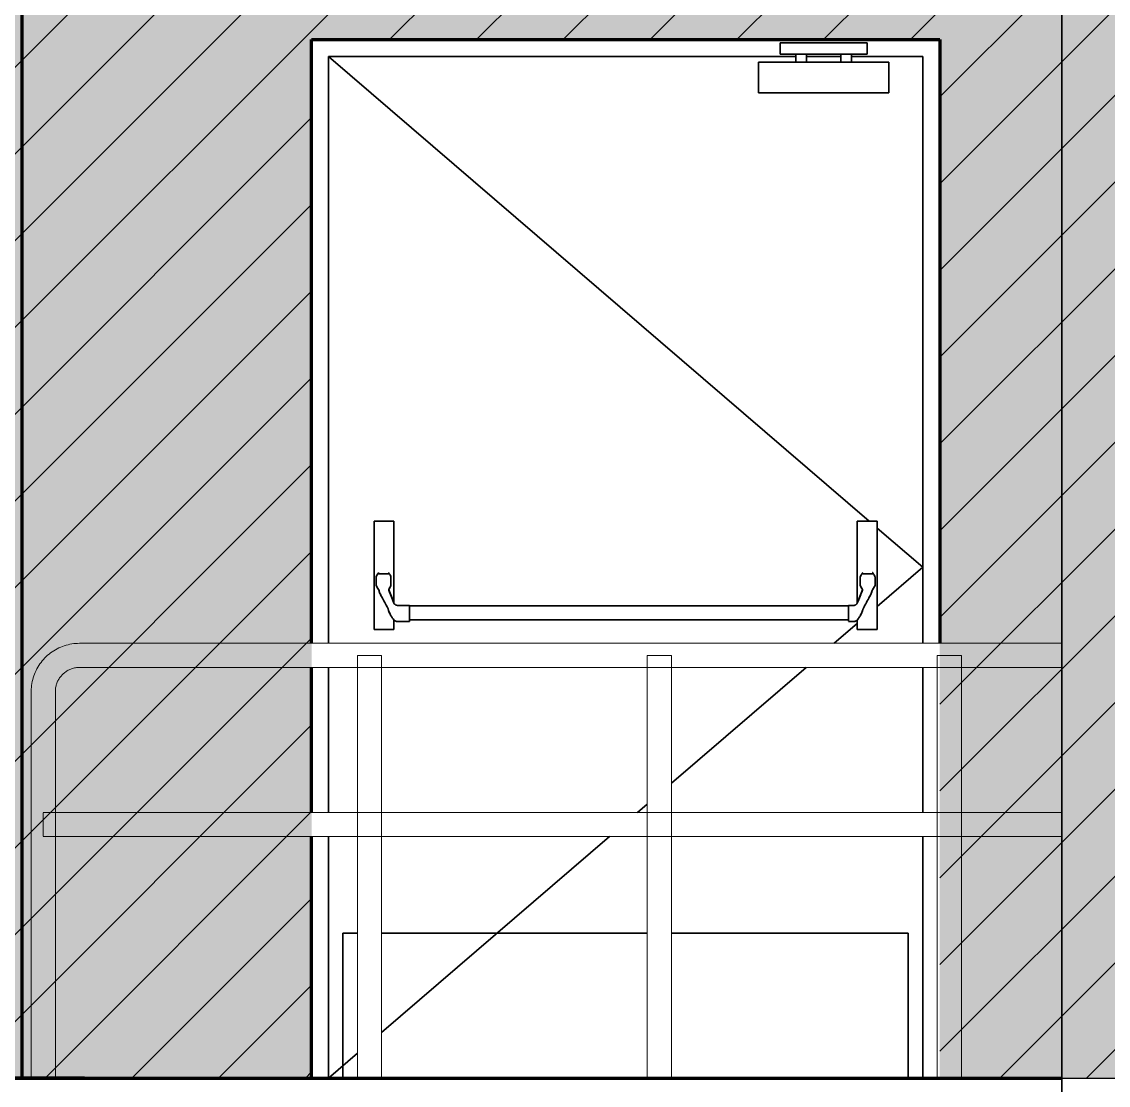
# Model space of a CAD drawing. Header units: millimetres. Extents: x -25371 to 2282244, y -90657 to 147824.
# Drawn here: x 1937996 to 1940245, y -988 to 1214 of the extents above; entities that cross this region are included whole.
import ezdxf
from ezdxf.xclip import XClip

# ---------------------------------------------------------------- set-up
doc = ezdxf.new("R2010")
doc.units = ezdxf.units.MM
doc.header["$XCLIPFRAME"] = 0
doc.linetypes.add('CENTER', pattern=[50.8, 31.75, -6.35, 6.35, -6.35])
doc.linetypes.add('TA_GL_000.90000', pattern=[2.475, 0.9, -0.225, 0.225, -0.225, 0.9])
for name, color, linetype in [('000 - 0_SYM_DWG_GRIDLINE_MAIN_COLOR_251', 251, 'Continuous'), ('000 - EXISTING_PRECAST_HATCH_', 251, 'Continuous'), ('000 - GRID', 251, 'CENTER')]:
    doc.layers.add(name, color=color, linetype=linetype)
for name, color, linetype, lineweight in [('A-DETL', 1, 'Continuous', 70), ('A-DOOR', 3, 'Continuous', 35), ('A-DOOR-E', 2, 'Continuous', 35), ('A-DOOR-FRAM', 3, 'Continuous', 35), ('A-DOOR-OPNG', 2, 'Continuous', 35), ('A-FLOR-E', 2, 'Continuous', 35), ('A-FLOR-HRAL', 1, 'Continuous', 35), ('A-GLAZ-CURT', 2, 'Continuous', 35), ('E-LITE-EQPM', 2, 'Continuous', 35), ('I-WALL-E', 2, 'Continuous', 50), ('P-SANR-FIXT', 2, 'Continuous', 35), ('WALL-E', 2, 'Continuous', 50)]:
    doc.layers.add(name, color=color, linetype=linetype, lineweight=lineweight)
doc.styles.add('TA', font='', dxfattribs={"height": 4.5})
doc.styles.get('TA').set_extended_font_data('Cordia New')

# ---------------------------------------------------------------- blocks, each defined once
blk = doc.blocks.new('Lighting-Street-LED - Lighting-Street-LED-4346571-VS01 - ELEVATION 5')
at = {"layer": 'E-LITE-EQPM'}
blk.add_line((3802.9, 107103.1), (3802.9, 101356.8), dxfattribs=at)
blk = doc.blocks.new('PB-DRAIN-SCUPPER-GENC-300 with RC  - 300WX100D 2-5732364-VS01 - ELEVATION 5')
at = {"layer": 'P-SANR-FIXT'}
for p, q in [((1355, 103600), (1380, 103600)), ((1380, 103600), (1355, 103600)), ((1630, 103600), (1655, 103600)), ((1655, 103600), (1630, 103600))]:
    blk.add_line(p, q, dxfattribs=at)
at = {"layer": 'P-SANR-FIXT', "lineweight": 9}
for p, q in [((1380, 103600), (1630, 103600)), ((1630, 103600), (1380, 103600))]:
    blk.add_line(p, q, dxfattribs=at)
blk = doc.blocks.new('System Panel - DPA-AR_Facade_Solid Panel 150mm-V9-VS01 - ELEVATION 5')
at = {"layer": 'A-GLAZ-CURT'}
for p, q in [((1650, 106600), (150, 106600)), ((150, 106600), (150, 103714.3)), ((150, 103714.3), (150, 106600)), ((150, 106600), (850, 106600)), ((1050, 106600), (1650, 106600)), ((1650, 103600), (1650, 106600)), ((1650, 106600), (1650, 103600)), ((150, 103656.1), (150, 103600)), ((150, 103600), (150, 103656.1)), ((150, 103600), (421.9, 103600)), ((421.9, 103600), (150, 103600)), ((471, 103600), (546, 103600)), ((546, 103600), (471, 103600)), ((643.8, 103600), (1040.9, 103600)), ((850, 103600), (643.8, 103600)), ((1090.5, 103600), (1650, 103600)), ((1650, 103600), (1090.5, 103600))]:
    blk.add_line(p, q, dxfattribs=at)
blk = doc.blocks.new('DPA_DR-SG-SW1 - D10_1300x2150 mm-5230762-VS01 - ELEVATION 5')
at = {"layer": 'A-DOOR'}
for p, q in [((3252.4, 105715), (2284.8, 105715)), ((2284.8, 105715), (3252.4, 105715)), ((2284.8, 104499.9), (2284.8, 105715)), ((2284.8, 104499.9), (2284.8, 105715)), ((3345.4, 105715), (3274.3, 105715)), ((3274.3, 105715), (3345.4, 105715)), ((3514.8, 105715), (3367.3, 105715)), ((3367.3, 105715), (3514.8, 105715)), ((3514.8, 105715), (3514.8, 104500)), ((3514.8, 104500), (3514.8, 105715)), ((2284.8, 104149.9), (2284.8, 104450)), ((2284.8, 104149.9), (2284.8, 104450)), ((3514.8, 104450), (3514.8, 104150)), ((3514.8, 104150), (3514.8, 104450)), ((2284.8, 103600), (2284.8, 104100)), ((2284.8, 103600), (2284.8, 104100)), ((3514.8, 104100), (3514.8, 103600)), ((3514.8, 103600), (3514.8, 104100)), ((3514.8, 103600), (2284.8, 103600)), ((2284.8, 103600), (3514.8, 103600))]:
    blk.add_line(p, q, dxfattribs=at)
at = {"layer": 'A-DOOR-E'}
for p, q in [((3219.8, 105719.9), (3219.8, 105742.9)), ((3219.8, 105742.9), (3219.8, 105719.9)), ((3219.8, 105742.9), (3399.8, 105742.9)), ((3219.8, 105742.9), (3399.8, 105742.9)), ((3399.8, 105719.9), (3399.8, 105742.9)), ((3399.8, 105742.9), (3399.8, 105719.9)), ((3399.8, 105719.9), (3219.8, 105719.9)), ((3219.8, 105719.9), (3399.8, 105719.9)), ((3252.3, 105719.9), (3252.3, 105703.4)), ((3253.8, 105719.9), (3272.8, 105719.9)), ((3272.8, 105719.9), (3253.8, 105719.9)), ((3274.3, 105703.4), (3274.3, 105719.9)), ((3345.3, 105719.9), (3345.3, 105703.4)), ((3365.8, 105719.9), (3346.8, 105719.9)), ((3346.8, 105719.9), (3365.8, 105719.9)), ((3367.3, 105703.4), (3367.3, 105719.9)), ((3174.8, 105703.4), (3174.8, 105639.4)), ((3174.8, 105639.4), (3174.8, 105703.4)), ((3444.8, 105703.4), (3174.8, 105703.4)), ((3174.8, 105703.4), (3444.8, 105703.4)), ((3253.8, 105703.4), (3272.8, 105703.4)), ((3272.8, 105703.4), (3253.8, 105703.4)), ((3365.8, 105703.4), (3346.8, 105703.4)), ((3346.8, 105703.4), (3365.8, 105703.4)), ((3444.8, 105703.4), (3444.8, 105639.4)), ((3444.8, 105639.4), (3444.8, 105703.4)), ((3174.8, 105639.4), (3444.8, 105639.4)), ((3174.8, 105639.4), (3444.8, 105639.4)), ((2379.3, 104752.8), (2379.3, 104528.8)), ((2379.3, 104748.2), (2379.3, 104752.8)), ((2420.3, 104752.8), (2379.3, 104752.8)), ((2379.3, 104752.8), (2379.3, 104528.8)), ((2379.3, 104748.2), (2379.3, 104752.8)), ((2420.3, 104752.8), (2379.3, 104752.8)), ((2379.3, 104746), (2379.3, 104748.2)), ((2379.3, 104746), (2379.3, 104748.2)), ((2379.3, 104715.6), (2379.3, 104746)), ((2379.3, 104715.6), (2379.3, 104746)), ((2420.3, 104752.8), (2420.3, 104748.2)), ((2420.3, 104583.6), (2420.3, 104752.8)), ((2420.3, 104752.8), (2420.3, 104748.2)), ((2420.3, 104583.6), (2420.3, 104752.8)), ((2420.3, 104748.2), (2420.3, 104746)), ((2420.3, 104748.2), (2420.3, 104746)), ((2420.3, 104746), (2420.3, 104715.6)), ((2420.3, 104746), (2420.3, 104715.6)), ((3379.3, 104752.8), (3379.3, 104583.6)), ((3379.3, 104748.2), (3379.3, 104752.8)), ((3420.3, 104752.8), (3379.3, 104752.8)), ((3379.3, 104752.8), (3379.3, 104583.6)), ((3379.3, 104748.2), (3379.3, 104752.8)), ((3420.3, 104752.8), (3379.3, 104752.8)), ((3379.3, 104746), (3379.3, 104748.2)), ((3379.3, 104746), (3379.3, 104748.2)), ((3379.3, 104715.6), (3379.3, 104746)), ((3379.3, 104715.6), (3379.3, 104746)), ((3420.3, 104752.8), (3420.3, 104748.2)), ((3420.3, 104528.8), (3420.3, 104752.8)), ((3420.3, 104752.8), (3420.3, 104748.2)), ((3420.3, 104528.8), (3420.3, 104752.8)), ((3420.3, 104748.2), (3420.3, 104746)), ((3420.3, 104748.2), (3420.3, 104746)), ((3420.3, 104746), (3420.3, 104715.6)), ((3420.3, 104746), (3420.3, 104715.6)), ((2379.3, 104708.1), (2379.3, 104715.6)), ((2379.3, 104708.1), (2379.3, 104715.6)), ((2379.3, 104597.5), (2379.3, 104708.1)), ((2379.3, 104597.5), (2379.3, 104708.1)), ((2420.3, 104715.6), (2420.3, 104708.1)), ((2420.3, 104715.6), (2420.3, 104708.1)), ((2420.3, 104708.1), (2420.3, 104597.5)), ((2420.3, 104708.1), (2420.3, 104597.5)), ((3379.3, 104708.1), (3379.3, 104715.6)), ((3379.3, 104708.1), (3379.3, 104715.6)), ((3379.3, 104597.5), (3379.3, 104708.1)), ((3379.3, 104597.5), (3379.3, 104708.1)), ((3420.3, 104715.6), (3420.3, 104708.1)), ((3420.3, 104715.6), (3420.3, 104708.1)), ((3420.3, 104708.1), (3420.3, 104597.5)), ((3420.3, 104708.1), (3420.3, 104597.5)), ((2383.5, 104637.7), (2383.5, 104622.1)), ((2383.5, 104637.7), (2383.5, 104622.1)), ((2386.9, 104644.1), (2410.9, 104644.1)), ((2386.9, 104644.1), (2410.9, 104644.1)), ((2414.3, 104622.1), (2414.3, 104637.6)), ((2414.3, 104622.1), (2414.3, 104637.6)), ((3385.3, 104637.6), (3385.3, 104622.1)), ((3385.3, 104637.6), (3385.3, 104622.1)), ((3388.8, 104644.1), (3412.7, 104644.1)), ((3388.8, 104644.1), (3412.7, 104644.1)), ((3416.1, 104637.7), (3416.1, 104622.1)), ((3416.1, 104637.7), (3416.1, 104622.1)), ((2383.5, 104622.1), (2383.5, 104619.7)), ((2383.5, 104622.1), (2383.5, 104619.7)), ((2383.5, 104619.7), (2383.5, 104621)), ((2383.5, 104619.7), (2383.5, 104621)), ((2383.5, 104620.7), (2383.5, 104619.7)), ((2383.5, 104620.7), (2383.5, 104619.7)), ((2414.3, 104619.6), (2414.3, 104622.1)), ((2414.3, 104622.1), (2414.3, 104619.6)), ((2414.3, 104619.6), (2414.3, 104622.1)), ((2414.3, 104622.1), (2414.3, 104619.6)), ((2414.3, 104620.7), (2414.3, 104621.8)), ((2414.3, 104620.7), (2414.3, 104621.8)), ((2414.3, 104619.6), (2414.3, 104620.7)), ((2414.3, 104619.6), (2414.3, 104620.7)), ((3385.3, 104622.1), (3385.3, 104619.6)), ((3385.3, 104619.6), (3385.3, 104622.1)), ((3385.3, 104622.1), (3385.3, 104619.6)), ((3385.3, 104619.6), (3385.3, 104622.1)), ((3385.3, 104621.8), (3385.3, 104620.7)), ((3385.3, 104621.8), (3385.3, 104620.7)), ((3385.3, 104620.7), (3385.3, 104619.6)), ((3385.3, 104620.7), (3385.3, 104619.6)), ((3414.8, 104617.3), (3413.3, 104614.7)), ((3414.8, 104617.3), (3413.3, 104614.7)), ((3416.1, 104619.7), (3415.5, 104618.5)), ((3416.1, 104619.7), (3415.5, 104618.5)), ((3416.1, 104622.1), (3416.1, 104619.7)), ((3416.1, 104622.1), (3416.1, 104619.7)), ((3416.1, 104619.7), (3416.1, 104621)), ((3416.1, 104619.7), (3416.1, 104621)), ((3416.1, 104620.7), (3416.1, 104619.7)), ((3416.1, 104620.7), (3416.1, 104619.7)), ((2379.3, 104588.4), (2379.3, 104597.5)), ((2379.3, 104588.4), (2379.3, 104597.5)), ((2379.3, 104536.5), (2379.3, 104588.4)), ((2379.3, 104536.5), (2379.3, 104588.4)), ((2411.3, 104606.2), (2412.9, 104602.2)), ((2411.3, 104606.2), (2412.9, 104602.2)), ((2413.2, 104601.3), (2414.6, 104597.9)), ((2413.2, 104601.3), (2414.6, 104597.9)), ((2420.3, 104597.5), (2420.3, 104588.4)), ((2420.3, 104597.5), (2420.3, 104588.4)), ((2420.3, 104588.4), (2420.3, 104583.6)), ((2420.3, 104588.4), (2420.3, 104583.6)), ((3379.3, 104588.4), (3379.3, 104597.5)), ((3379.3, 104588.4), (3379.3, 104597.5)), ((3379.3, 104583.6), (3379.3, 104588.4)), ((3379.3, 104583.6), (3379.3, 104588.4)), ((3385.1, 104597.9), (3386.4, 104601.3)), ((3385.1, 104597.9), (3386.4, 104601.3)), ((3386.8, 104602.2), (3388.4, 104606.2)), ((3386.8, 104602.2), (3388.4, 104606.2)), ((3420.3, 104597.5), (3420.3, 104588.4)), ((3420.3, 104597.5), (3420.3, 104588.4)), ((3420.3, 104588.4), (3420.3, 104536.5)), ((3420.3, 104588.4), (3420.3, 104536.5)), ((2452.6, 104578.4), (2428.2, 104578.4)), ((2428.2, 104578.4), (2452.6, 104578.4)), ((2452.6, 104578.4), (2428.2, 104578.4)), ((2428.2, 104578.4), (2452.6, 104578.4)), ((2452.6, 104573.6), (2452.6, 104578.4)), ((2452.6, 104578.4), (2452.6, 104562.3)), ((2452.6, 104573.6), (2452.6, 104578.4)), ((2452.6, 104578.4), (2452.6, 104562.3)), ((3360.9, 104577.6), (2452.6, 104577.6)), ((3360.9, 104577.6), (2452.6, 104577.6)), ((2452.6, 104568.4), (2452.6, 104573.6)), ((2452.6, 104568.4), (2452.6, 104573.6)), ((2452.6, 104556.5), (2452.6, 104568.4)), ((2452.6, 104556.5), (2452.6, 104568.4)), ((3360.9, 104562.3), (3360.9, 104578.4)), ((3360.9, 104578.4), (3360.9, 104573.6)), ((3371.5, 104578.4), (3360.9, 104578.4)), ((3360.9, 104578.4), (3371.5, 104578.4)), ((3360.9, 104562.3), (3360.9, 104578.4)), ((3360.9, 104578.4), (3360.9, 104573.6)), ((3371.5, 104578.4), (3360.9, 104578.4)), ((3360.9, 104578.4), (3371.5, 104578.4)), ((3360.9, 104573.6), (3360.9, 104568.4)), ((3360.9, 104573.6), (3360.9, 104568.4)), ((3360.9, 104568.4), (3360.9, 104556.5)), ((3360.9, 104568.4), (3360.9, 104556.5)), ((2420.3, 104548.5), (2420.3, 104536.5)), ((2420.3, 104528.8), (2420.3, 104548.5)), ((2420.3, 104548.5), (2420.3, 104536.5)), ((2420.3, 104528.8), (2420.3, 104548.5)), ((2425.2, 104545.5), (2452.6, 104545.5)), ((2425.2, 104545.5), (2452.6, 104545.5)), ((2452.6, 104562.3), (2452.6, 104551.1)), ((2452.6, 104562.3), (2452.6, 104551.1)), ((2452.6, 104547.3), (2452.6, 104556.5)), ((2452.6, 104547.3), (2452.6, 104556.5)), ((2452.6, 104551.1), (2452.6, 104545.8)), ((2452.6, 104551.1), (2452.6, 104545.8)), ((2452.6, 104548.7), (3360.9, 104548.7)), ((2452.6, 104548.7), (3360.9, 104548.7)), ((2452.6, 104545.8), (2452.6, 104545.5)), ((2452.6, 104545.8), (2452.6, 104545.5)), ((3360.9, 104551.1), (3360.9, 104562.3)), ((3360.9, 104551.1), (3360.9, 104562.3)), ((3360.9, 104556.5), (3360.9, 104547.3)), ((3360.9, 104556.5), (3360.9, 104547.3)), ((3360.9, 104545.8), (3360.9, 104551.1)), ((3360.9, 104545.8), (3360.9, 104551.1)), ((3360.9, 104545.6), (3360.9, 104545.8)), ((3360.9, 104545.6), (3360.9, 104545.8)), ((3360.9, 104545.5), (3374.4, 104545.5)), ((3360.9, 104545.5), (3374.4, 104545.5)), ((3379.3, 104548.5), (3379.3, 104528.8)), ((3379.3, 104536.5), (3379.3, 104548.5)), ((3379.3, 104548.5), (3379.3, 104528.8)), ((3379.3, 104536.5), (3379.3, 104548.5)), ((2379.3, 104533.4), (2379.3, 104536.5)), ((2379.3, 104533.4), (2379.3, 104536.5)), ((2379.3, 104528.8), (2379.3, 104533.4)), ((2379.3, 104528.8), (2379.3, 104533.4)), ((2379.3, 104528.8), (2420.3, 104528.8)), ((2379.3, 104528.8), (2420.3, 104528.8)), ((2420.3, 104536.5), (2420.3, 104533.4)), ((2420.3, 104536.5), (2420.3, 104533.4)), ((2420.3, 104533.4), (2420.3, 104528.8)), ((2420.3, 104533.4), (2420.3, 104528.8)), ((3379.3, 104533.4), (3379.3, 104536.5)), ((3379.3, 104533.4), (3379.3, 104536.5)), ((3379.3, 104528.8), (3379.3, 104533.4)), ((3379.3, 104528.8), (3379.3, 104533.4)), ((3379.3, 104528.8), (3420.3, 104528.8)), ((3379.3, 104528.8), (3420.3, 104528.8)), ((3420.3, 104536.5), (3420.3, 104533.4)), ((3420.3, 104536.5), (3420.3, 104533.4)), ((3420.3, 104533.4), (3420.3, 104528.8)), ((3420.3, 104533.4), (3420.3, 104528.8)), ((2314.8, 103600), (2314.8, 103900)), ((2314.8, 103900), (2344.7, 103900)), ((2394.7, 103900), (2944.7, 103900)), ((2994.7, 103900), (3484.8, 103900)), ((3484.8, 103900), (3484.8, 103600)), ((2314.8, 103600), (3484.8, 103600)), ((2314.8, 103600), (3484.8, 103600)), ((2314.8, 103600), (3484.8, 103600)), ((3484.8, 103600), (2314.8, 103600))]:
    blk.add_line(p, q, dxfattribs=at)
at = {"layer": 'A-DOOR-E', "flags": 128}
for points in [[(2383.9, 104638.3), (2383.7, 104638), (2383.5, 104637.7)], [(2383.9, 104638.3), (2383.7, 104638), (2383.5, 104637.7)], [(2386.9, 104644.1), (2386.6, 104643.4), (2385.5, 104641.5), (2383.9, 104638.3)], [(2386.9, 104644.1), (2386.6, 104643.4), (2385.5, 104641.5), (2383.9, 104638.3)], [(2387.7, 104645.5), (2387.3, 104644.8), (2386.9, 104644.1)], [(2387.7, 104645.5), (2387.3, 104644.8), (2386.9, 104644.1)], [(2410.9, 104644.1), (2410.5, 104644.8), (2410.1, 104645.4)], [(2410.9, 104644.1), (2410.5, 104644.8), (2410.1, 104645.4)], [(2413.9, 104638.3), (2412.3, 104641.5), (2411.2, 104643.4), (2410.9, 104644.1)], [(2413.9, 104638.3), (2412.3, 104641.5), (2411.2, 104643.4), (2410.9, 104644.1)], [(2414.3, 104637.6), (2414.1, 104638), (2413.9, 104638.3)], [(2414.3, 104637.6), (2414.1, 104638), (2413.9, 104638.3)], [(3385.7, 104638.3), (3385.5, 104638), (3385.3, 104637.6)], [(3385.7, 104638.3), (3385.5, 104638), (3385.3, 104637.6)], [(3388.8, 104644.1), (3388.4, 104643.4), (3387.4, 104641.5), (3385.7, 104638.3)], [(3388.8, 104644.1), (3388.4, 104643.4), (3387.4, 104641.5), (3385.7, 104638.3)], [(3389.5, 104645.4), (3389.2, 104644.8), (3388.8, 104644.1)], [(3389.5, 104645.4), (3389.2, 104644.8), (3388.8, 104644.1)], [(3412.7, 104644.1), (3412.3, 104644.8), (3412, 104645.5)], [(3412.7, 104644.1), (3412.3, 104644.8), (3412, 104645.5)], [(3415.8, 104638.3), (3414.1, 104641.5), (3413.1, 104643.4), (3412.7, 104644.1)], [(3415.8, 104638.3), (3414.1, 104641.5), (3413.1, 104643.4), (3412.7, 104644.1)], [(3416.1, 104637.7), (3415.9, 104638), (3415.8, 104638.3)], [(3416.1, 104637.7), (3415.9, 104638), (3415.8, 104638.3)], [(2383.5, 104619.7), (2385.2, 104616.8), (2386.6, 104614.2)], [(2383.5, 104619.7), (2385, 104617), (2386.6, 104614.2)], [(2386.3, 104614.7), (2384.8, 104617.3), (2383.5, 104619.7)], [(2383.5, 104619.7), (2385.2, 104616.8), (2386.6, 104614.2)], [(2383.5, 104619.7), (2385, 104617), (2386.6, 104614.2)], [(2386.3, 104614.7), (2384.8, 104617.3), (2383.5, 104619.7)], [(2415.1, 104596.6), (2412.3, 104603.6), (2409.6, 104610.5)], [(2415.1, 104596.6), (2412.3, 104603.6), (2409.6, 104610.5)], [(2409.7, 104611.5), (2410.9, 104613.6), (2412.4, 104616.3), (2414.3, 104619.6)], [(2409.7, 104611.5), (2412, 104615.6), (2414.3, 104619.6)], [(2409.7, 104611.5), (2410.9, 104613.6), (2412.4, 104616.3), (2414.3, 104619.6)], [(2409.7, 104611.5), (2412, 104615.6), (2414.3, 104619.6)], [(2411.5, 104614.7), (2410.6, 104613.1), (2409.7, 104611.5)], [(2411.5, 104614.7), (2410.6, 104613.1), (2409.7, 104611.5)], [(2409.8, 104609.9), (2410.5, 104608.1), (2411.3, 104606.2)], [(2409.8, 104609.9), (2410.5, 104608.1), (2411.3, 104606.2)], [(2414.3, 104619.6), (2413, 104617.3), (2411.5, 104614.7)], [(2414.3, 104619.6), (2413, 104617.3), (2411.5, 104614.7)], [(3390.1, 104610.5), (3387.3, 104603.6), (3384.5, 104596.6)], [(3390.1, 104610.5), (3387.3, 104603.6), (3384.5, 104596.6)], [(3385.3, 104619.6), (3387.2, 104616.3), (3388.8, 104613.6), (3390, 104611.5)], [(3385.3, 104619.6), (3387.6, 104615.6), (3390, 104611.5)], [(3388.2, 104614.7), (3386.7, 104617.3), (3385.3, 104619.6)], [(3385.3, 104619.6), (3387.2, 104616.3), (3388.8, 104613.6), (3390, 104611.5)], [(3385.3, 104619.6), (3387.6, 104615.6), (3390, 104611.5)], [(3388.2, 104614.7), (3386.7, 104617.3), (3385.3, 104619.6)], [(3390, 104611.5), (3389.1, 104613.1), (3388.2, 104614.7)], [(3390, 104611.5), (3389.1, 104613.1), (3388.2, 104614.7)], [(3388.4, 104606.2), (3389.1, 104608.1), (3389.8, 104609.9)], [(3388.4, 104606.2), (3389.1, 104608.1), (3389.8, 104609.9)], [(3413.1, 104614.2), (3414.5, 104616.8), (3416.1, 104619.7)], [(3413.1, 104614.2), (3414.6, 104617), (3416.1, 104619.7)], [(3413.1, 104614.2), (3414.5, 104616.8), (3416.1, 104619.7)], [(3413.1, 104614.2), (3414.6, 104617), (3416.1, 104619.7)], [(2414.6, 104597.9), (2417.5, 104590.7), (2420.4, 104583.3)], [(2414.6, 104597.9), (2417.5, 104590.7), (2420.4, 104583.3)], [(2420.4, 104583.3), (2417.8, 104590), (2415.1, 104596.6)], [(2420.4, 104583.3), (2417.8, 104590), (2415.1, 104596.6)], [(3379.2, 104583.3), (3382.2, 104590.7), (3385.1, 104597.9)], [(3379.2, 104583.3), (3382.2, 104590.7), (3385.1, 104597.9)], [(3384.5, 104596.6), (3381.9, 104590), (3379.2, 104583.3)], [(3384.5, 104596.6), (3381.9, 104590), (3379.2, 104583.3)], [(2452.6, 104553.6), (2452.6, 104555.5), (2452.6, 104558), (2452.6, 104560.7), (2452.6, 104563.6), (2452.6, 104566.4), (2452.6, 104569.1), (2452.6, 104571.5), (2452.6, 104573.7), (2452.6, 104575.4), (2452.6, 104576.7)], [(2452.6, 104553.6), (2452.6, 104555.5), (2452.6, 104558), (2452.6, 104560.7), (2452.6, 104563.6), (2452.6, 104566.4), (2452.6, 104569.1), (2452.6, 104571.5), (2452.6, 104573.7), (2452.6, 104575.4), (2452.6, 104576.7)], [(2452.6, 104576.3), (2452.6, 104574.9), (2452.6, 104573.1), (2452.6, 104570.8), (2452.6, 104568.3), (2452.6, 104565.5), (2452.6, 104562.7), (2452.6, 104559.9), (2452.6, 104557.2), (2452.6, 104554.7)], [(2452.6, 104576.3), (2452.6, 104574.9), (2452.6, 104573.1), (2452.6, 104570.8), (2452.6, 104568.3), (2452.6, 104565.5), (2452.6, 104562.7), (2452.6, 104559.9), (2452.6, 104557.2), (2452.6, 104554.7)], [(3360.9, 104576.7), (3360.9, 104575.4), (3360.9, 104573.7), (3360.9, 104571.5), (3360.9, 104569.1), (3360.9, 104566.4), (3360.9, 104563.6), (3360.9, 104560.7), (3360.9, 104558), (3360.9, 104555.5), (3360.9, 104553.6)], [(3360.9, 104576.7), (3360.9, 104575.4), (3360.9, 104573.7), (3360.9, 104571.5), (3360.9, 104569.1), (3360.9, 104566.4), (3360.9, 104563.6), (3360.9, 104560.7), (3360.9, 104558), (3360.9, 104555.5), (3360.9, 104553.6)], [(3360.9, 104554.7), (3360.9, 104557.2), (3360.9, 104559.9), (3360.9, 104562.7), (3360.9, 104565.5), (3360.9, 104568.3), (3360.9, 104570.8), (3360.9, 104573.1), (3360.9, 104574.9), (3360.9, 104576.3)], [(3360.9, 104554.7), (3360.9, 104557.2), (3360.9, 104559.9), (3360.9, 104562.7), (3360.9, 104565.5), (3360.9, 104568.3), (3360.9, 104570.8), (3360.9, 104573.1), (3360.9, 104574.9), (3360.9, 104576.3)], [(2452.6, 104549.9), (2452.6, 104551.4), (2452.6, 104553.2)], [(2452.6, 104549.9), (2452.6, 104551.4), (2452.6, 104553.2)], [(2452.6, 104552.6), (2452.6, 104550.9), (2452.6, 104549.6)], [(2452.6, 104552.6), (2452.6, 104550.9), (2452.6, 104549.6)], [(3360.9, 104553.2), (3360.9, 104551.4), (3360.9, 104549.9)], [(3360.9, 104553.2), (3360.9, 104551.4), (3360.9, 104549.9)], [(3360.9, 104549.6), (3360.9, 104550.9), (3360.9, 104552.6)], [(3360.9, 104549.6), (3360.9, 104550.9), (3360.9, 104552.6)]]:
    blk.add_lwpolyline(points, dxfattribs=at)
at = {"layer": 'A-DOOR-E'}
for centre, major_axis, ratio, start_param, end_param in [((2379.5, 104519.7), (-66.9, 156.7), 0.280638, 5.101949, 5.104566), ((2379.5, 104519.7), (-66.9, 156.7), 0.280638, 5.101949, 5.104566), ((3420.1, 104519.7), (66.9, 156.7), 0.28023, 1.178671, 1.181287), ((3420.1, 104519.7), (66.9, 156.7), 0.28023, 1.178671, 1.181287)]:
    blk.add_ellipse(centre, major_axis=major_axis, ratio=ratio, start_param=start_param, end_param=end_param, dxfattribs=at)
for points in [[(2388.7, 104646.7), (2388.3, 104646.4), (2387.9, 104646), (2387.7, 104645.5)], [(2388.7, 104646.7), (2388.3, 104646.4), (2387.9, 104646), (2387.7, 104645.5)], [(3390.5, 104646.7), (3390.1, 104646.3), (3389.8, 104645.9), (3389.5, 104645.4)], [(3390.5, 104646.7), (3390.1, 104646.3), (3389.8, 104645.9), (3389.5, 104645.4)], [(2386.6, 104614.2), (2387, 104613.5), (2387.8, 104612.3), (2388.7, 104611.4), (2389.2, 104611)], [(2386.6, 104614.2), (2386.9, 104613.6), (2387.7, 104612.5), (2388.6, 104611.5), (2389.2, 104611)], [(2389.2, 104611), (2388.6, 104611.5), (2387.6, 104612.5), (2386.9, 104613.6), (2386.6, 104614.2)], [(2386.6, 104614.2), (2387, 104613.5), (2387.8, 104612.3), (2388.7, 104611.4), (2389.2, 104611)], [(2386.6, 104614.2), (2386.9, 104613.6), (2387.7, 104612.5), (2388.6, 104611.5), (2389.2, 104611)], [(2389.2, 104611), (2388.6, 104611.5), (2387.6, 104612.5), (2386.9, 104613.6), (2386.6, 104614.2)], [(2389.2, 104611), (2389.3, 104609.7), (2389.9, 104607), (2390.9, 104604.3), (2391.5, 104603)], [(2389.2, 104611), (2389.3, 104609.7), (2389.9, 104607), (2390.9, 104604.3), (2391.5, 104603)], [(2390.2, 104606.2), (2390, 104606.9), (2389.7, 104608.1), (2389.5, 104609.3), (2389.4, 104609.9)], [(2390.2, 104606.2), (2390, 104606.9), (2389.7, 104608.1), (2389.5, 104609.3), (2389.4, 104609.9)], [(3408.2, 104603), (3408.8, 104604.3), (3409.8, 104607), (3410.3, 104609.7), (3410.5, 104611)], [(3408.2, 104603), (3408.8, 104604.3), (3409.8, 104607), (3410.3, 104609.7), (3410.5, 104611)], [(3410.3, 104609.9), (3410.2, 104609.3), (3409.9, 104608.1), (3409.6, 104606.9), (3409.4, 104606.2)], [(3410.3, 104609.9), (3410.2, 104609.3), (3409.9, 104608.1), (3409.6, 104606.9), (3409.4, 104606.2)], [(3410.5, 104611), (3410.9, 104611.4), (3411.9, 104612.3), (3412.7, 104613.5), (3413.1, 104614.2)], [(3410.5, 104611), (3411, 104611.5), (3412, 104612.5), (3412.7, 104613.6), (3413.1, 104614.2)], [(3413.1, 104614.2), (3412.8, 104613.6), (3412, 104612.5), (3411, 104611.5), (3410.5, 104611)], [(3410.5, 104611), (3410.9, 104611.4), (3411.9, 104612.3), (3412.7, 104613.5), (3413.1, 104614.2)], [(3410.5, 104611), (3411, 104611.5), (3412, 104612.5), (3412.7, 104613.6), (3413.1, 104614.2)], [(3413.1, 104614.2), (3412.8, 104613.6), (3412, 104612.5), (3411, 104611.5), (3410.5, 104611)], [(2391.5, 104603), (2391.2, 104603.6), (2390.8, 104604.6), (2390.4, 104605.7), (2390.2, 104606.2)], [(2391.5, 104603), (2391.2, 104603.6), (2390.8, 104604.6), (2390.4, 104605.7), (2390.2, 104606.2)], [(2391.5, 104603), (2392, 104602), (2393, 104600), (2394, 104598), (2394.6, 104596.9)], [(2392.3, 104601.3), (2392, 104601.9), (2391.8, 104602.5), (2391.5, 104603)], [(2391.5, 104603), (2392, 104602), (2393, 104600), (2394, 104598), (2394.6, 104596.9)], [(2392.3, 104601.3), (2392, 104601.9), (2391.8, 104602.5), (2391.5, 104603)], [(2394.1, 104597.9), (2393.6, 104598.8), (2393.2, 104599.7), (2392.7, 104600.5)], [(2394.1, 104597.9), (2393.6, 104598.8), (2393.2, 104599.7), (2392.7, 104600.5)], [(2394.8, 104596.6), (2397, 104592.7), (2401.3, 104584.9), (2405.6, 104576.7), (2407.6, 104572.5)], [(2394.8, 104596.6), (2397, 104592.7), (2401.3, 104584.9), (2405.6, 104576.7), (2407.6, 104572.5)], [(3392, 104572.5), (3394.1, 104576.7), (3398.3, 104584.9), (3402.6, 104592.7), (3404.8, 104596.6)], [(3392, 104572.5), (3394.1, 104576.7), (3398.3, 104584.9), (3402.6, 104592.7), (3404.8, 104596.6)], [(3405.1, 104596.9), (3405.6, 104598), (3406.7, 104600), (3407.7, 104602), (3408.2, 104603)], [(3405.1, 104596.9), (3405.6, 104598), (3406.7, 104600), (3407.7, 104602), (3408.2, 104603)], [(3406.9, 104600.5), (3406.5, 104599.7), (3406.1, 104598.8), (3405.6, 104597.9)], [(3406.9, 104600.5), (3406.5, 104599.7), (3406.1, 104598.8), (3405.6, 104597.9)], [(3408.2, 104603), (3407.9, 104602.5), (3407.6, 104601.9), (3407.3, 104601.3)], [(3408.2, 104603), (3407.9, 104602.5), (3407.6, 104601.9), (3407.3, 104601.3)], [(3409.4, 104606.2), (3409.3, 104605.7), (3408.9, 104604.6), (3408.4, 104603.6), (3408.2, 104603)], [(3409.4, 104606.2), (3409.3, 104605.7), (3408.9, 104604.6), (3408.4, 104603.6), (3408.2, 104603)], [(2405.1, 104577.6), (2404.7, 104578.3), (2404.4, 104578.9), (2404, 104579.6)], [(2405.1, 104577.6), (2404.7, 104578.3), (2404.4, 104578.9), (2404, 104579.6)], [(2407.6, 104572.5), (2408, 104571.8), (2408.6, 104570.3), (2409.1, 104568.8), (2409.4, 104568)], [(2408.5, 104570.5), (2408.3, 104571.2), (2408, 104571.9), (2407.6, 104572.5)], [(2407.6, 104572.5), (2408, 104571.8), (2408.6, 104570.3), (2409.1, 104568.8), (2409.4, 104568)], [(2408.5, 104570.5), (2408.3, 104571.2), (2408, 104571.9), (2407.6, 104572.5)], [(2409.2, 104568.4), (2409.1, 104569.1), (2408.8, 104569.7), (2408.6, 104570.3)], [(2409.2, 104568.4), (2409.1, 104569.1), (2408.8, 104569.7), (2408.6, 104570.3)], [(2409.4, 104568), (2409.7, 104567.1), (2410.4, 104565.1), (2411.2, 104563.2), (2411.6, 104562.3)], [(2414.6, 104556.5), (2413.9, 104557.6), (2412.6, 104560), (2410.8, 104563.9), (2409.8, 104566.7), (2409.4, 104568)], [(2409.4, 104568), (2409.7, 104567.1), (2410.4, 104565.1), (2411.2, 104563.2), (2411.6, 104562.3)], [(2414.6, 104556.5), (2413.9, 104557.6), (2412.6, 104560), (2410.8, 104563.9), (2409.8, 104566.7), (2409.4, 104568)], [(2420.4, 104583.3), (2420.7, 104582.8), (2421, 104582.3), (2421.3, 104581.9)], [(2420.4, 104583.3), (2420.7, 104582.8), (2421, 104582.3), (2421.3, 104581.9)], [(3378.3, 104581.9), (3378.7, 104582.3), (3379, 104582.8), (3379.2, 104583.3)], [(3378.3, 104581.9), (3378.7, 104582.3), (3379, 104582.8), (3379.2, 104583.3)], [(3390.3, 104568), (3389.8, 104566.7), (3388.8, 104563.9), (3387, 104560), (3385.7, 104557.6), (3385, 104556.5)], [(3390.3, 104568), (3389.8, 104566.7), (3388.8, 104563.9), (3387, 104560), (3385.7, 104557.6), (3385, 104556.5)], [(3388.1, 104562.3), (3388.5, 104563.2), (3389.3, 104565.1), (3390, 104567.1), (3390.3, 104568)], [(3388.1, 104562.3), (3388.5, 104563.2), (3389.3, 104565.1), (3390, 104567.1), (3390.3, 104568)], [(3390.3, 104568), (3390.5, 104568.8), (3391, 104570.3), (3391.6, 104571.8), (3392, 104572.5)], [(3390.3, 104568), (3390.5, 104568.8), (3391, 104570.3), (3391.6, 104571.8), (3392, 104572.5)], [(3391, 104570.3), (3390.8, 104569.7), (3390.6, 104569.1), (3390.4, 104568.4)], [(3391, 104570.3), (3390.8, 104569.7), (3390.6, 104569.1), (3390.4, 104568.4)], [(3392, 104572.5), (3391.7, 104571.9), (3391.4, 104571.2), (3391.1, 104570.5)], [(3392, 104572.5), (3391.7, 104571.9), (3391.4, 104571.2), (3391.1, 104570.5)], [(3395.6, 104579.6), (3395.3, 104578.9), (3394.9, 104578.3), (3394.6, 104577.6)], [(3395.6, 104579.6), (3395.3, 104578.9), (3394.9, 104578.3), (3394.6, 104577.6)], [(2411.6, 104562.3), (2412.2, 104561), (2413.5, 104558.3), (2415.8, 104554.5), (2417.4, 104552.2), (2418.3, 104551.1)], [(2411.6, 104562.3), (2412.2, 104561), (2413.5, 104558.3), (2415.8, 104554.5), (2417.4, 104552.2), (2418.3, 104551.1)], [(2420.1, 104548.8), (2419.2, 104549.8), (2418.2, 104551), (2417.3, 104552.3)], [(2420.1, 104548.8), (2419.2, 104549.8), (2418.2, 104551), (2417.3, 104552.3)], [(2418.3, 104551.1), (2418.6, 104550.7), (2419.2, 104549.8), (2419.8, 104549.1), (2420.1, 104548.8)], [(2418.3, 104551.1), (2418.6, 104550.7), (2419.2, 104549.8), (2419.8, 104549.1), (2420.1, 104548.8)], [(2420.1, 104548.8), (2420.3, 104548.5), (2420.7, 104548), (2421.4, 104547.4), (2422.1, 104546.9), (2422.8, 104546.5), (2423.5, 104546.1), (2424, 104545.9), (2424.2, 104545.8)], [(2420.1, 104548.8), (2420.3, 104548.5), (2420.7, 104548), (2421.4, 104547.4), (2422.1, 104546.9), (2422.8, 104546.5), (2423.5, 104546.1), (2424, 104545.9), (2424.2, 104545.8)], [(3375.5, 104545.8), (3375.7, 104545.9), (3376.2, 104546.1), (3376.8, 104546.5), (3377.5, 104546.9), (3378.3, 104547.4), (3378.9, 104548), (3379.3, 104548.5), (3379.6, 104548.8)], [(3375.5, 104545.8), (3375.7, 104545.9), (3376.2, 104546.1), (3376.8, 104546.5), (3377.5, 104546.9), (3378.3, 104547.4), (3378.9, 104548), (3379.3, 104548.5), (3379.6, 104548.8)], [(3382.3, 104552.3), (3381.4, 104551), (3380.5, 104549.8), (3379.6, 104548.8)], [(3382.3, 104552.3), (3381.4, 104551), (3380.5, 104549.8), (3379.6, 104548.8)], [(3379.6, 104548.8), (3379.9, 104549.1), (3380.5, 104549.8), (3381.1, 104550.7), (3381.4, 104551.1)], [(3379.6, 104548.8), (3379.9, 104549.1), (3380.5, 104549.8), (3381.1, 104550.7), (3381.4, 104551.1)], [(3381.4, 104551.1), (3382.2, 104552.2), (3383.9, 104554.5), (3386.1, 104558.3), (3387.4, 104561), (3388.1, 104562.3)], [(3381.4, 104551.1), (3382.2, 104552.2), (3383.9, 104554.5), (3386.1, 104558.3), (3387.4, 104561), (3388.1, 104562.3)]]:
    blk.add_open_spline(points, degree=3, dxfattribs=at)
for points, knots in [([(2410.1, 104645.4), (2410, 104645.7), (2409.8, 104646), (2409.4, 104646.4), (2409.2, 104646.6), (2409.1, 104646.7)], [0, 0, 0, 0, 0.2, 0.3, 0.4, 0.4, 0.4, 0.4]), ([(2410.1, 104645.4), (2410, 104645.7), (2409.8, 104646), (2409.4, 104646.4), (2409.2, 104646.6), (2409.1, 104646.7)], [0, 0, 0, 0, 0.2, 0.3, 0.4, 0.4, 0.4, 0.4]), ([(3412, 104645.5), (3411.8, 104645.7), (3411.6, 104646.1), (3411.3, 104646.4), (3411.1, 104646.6), (3411, 104646.7)], [0, 0, 0, 0, 0.2, 0.3, 0.4, 0.4, 0.4, 0.4]), ([(3412, 104645.5), (3411.8, 104645.7), (3411.6, 104646.1), (3411.3, 104646.4), (3411.1, 104646.6), (3411, 104646.7)], [0, 0, 0, 0, 0.2, 0.3, 0.4, 0.4, 0.4, 0.4]), ([(2409.5, 104610.9), (2409.5, 104611), (2409.5, 104611.1), (2409.5, 104611.2), (2409.6, 104611.4), (2409.7, 104611.5)], [0.5, 0.5, 0.5, 0.5, 0.625, 0.75, 1, 1, 1, 1]), ([(2409.6, 104610.5), (2409.5, 104610.6), (2409.5, 104610.9), (2409.5, 104611.2), (2409.6, 104611.4), (2409.7, 104611.5)], [0, 0, 0, 0, 0.5, 0.75, 1, 1, 1, 1]), ([(2409.7, 104611.5), (2409.6, 104611.4), (2409.5, 104611.2), (2409.5, 104610.9), (2409.5, 104610.6), (2409.6, 104610.5)], [0, 0, 0, 0, 0.25, 0.5, 1, 1, 1, 1]), ([(2409.5, 104610.9), (2409.5, 104611), (2409.5, 104611.1), (2409.5, 104611.2), (2409.6, 104611.4), (2409.7, 104611.5)], [0.5, 0.5, 0.5, 0.5, 0.625, 0.75, 1, 1, 1, 1]), ([(2409.6, 104610.5), (2409.5, 104610.6), (2409.5, 104610.9), (2409.5, 104611.2), (2409.6, 104611.4), (2409.7, 104611.5)], [0, 0, 0, 0, 0.5, 0.75, 1, 1, 1, 1]), ([(2409.7, 104611.5), (2409.6, 104611.4), (2409.5, 104611.2), (2409.5, 104610.9), (2409.5, 104610.6), (2409.6, 104610.5)], [0, 0, 0, 0, 0.25, 0.5, 1, 1, 1, 1]), ([(3390, 104611.5), (3390, 104611.4), (3390.1, 104611.2), (3390.1, 104611.1), (3390.2, 104611), (3390.2, 104610.9)], [0, 0, 0, 0, 0.25, 0.375, 0.5, 0.5, 0.5, 0.5]), ([(3390, 104611.5), (3390, 104611.4), (3390.1, 104611.2), (3390.2, 104610.9), (3390.1, 104610.6), (3390.1, 104610.5)], [0, 0, 0, 0, 0.25, 0.5, 1, 1, 1, 1]), ([(3390.1, 104610.5), (3390.1, 104610.6), (3390.2, 104610.9), (3390.1, 104611.2), (3390, 104611.4), (3390, 104611.5)], [0, 0, 0, 0, 0.5, 0.75, 1, 1, 1, 1]), ([(3390, 104611.5), (3390, 104611.4), (3390.1, 104611.2), (3390.1, 104611.1), (3390.2, 104611), (3390.2, 104610.9)], [0, 0, 0, 0, 0.25, 0.375, 0.5, 0.5, 0.5, 0.5]), ([(3390, 104611.5), (3390, 104611.4), (3390.1, 104611.2), (3390.2, 104610.9), (3390.1, 104610.6), (3390.1, 104610.5)], [0, 0, 0, 0, 0.25, 0.5, 1, 1, 1, 1]), ([(3390.1, 104610.5), (3390.1, 104610.6), (3390.2, 104610.9), (3390.1, 104611.2), (3390, 104611.4), (3390, 104611.5)], [0, 0, 0, 0, 0.5, 0.75, 1, 1, 1, 1]), ([(2428.2, 104578.4), (2427.5, 104578.4), (2426.2, 104578.6), (2424, 104579.3), (2421.9, 104580.9), (2420.8, 104582.4), (2420.4, 104583.3)], [0, 0, 0, 0, 0.2, 0.4, 0.7, 1, 1, 1, 1]), ([(2428.2, 104578.4), (2427.5, 104578.4), (2426.2, 104578.6), (2424, 104579.3), (2421.9, 104580.9), (2420.8, 104582.4), (2420.4, 104583.3)], [0, 0, 0, 0, 0.2, 0.4, 0.7, 1, 1, 1, 1]), ([(3379.2, 104583.3), (3378.7, 104582.2), (3377.6, 104580.8), (3375.7, 104579.5), (3373.9, 104578.7), (3372.5, 104578.4), (3371.5, 104578.4)], [0, 0, 0, 0, 0.4, 0.55, 0.7, 1, 1, 1, 1]), ([(3379.2, 104583.3), (3378.7, 104582.2), (3377.6, 104580.8), (3375.7, 104579.5), (3373.9, 104578.7), (3372.5, 104578.4), (3371.5, 104578.4)], [0, 0, 0, 0, 0.4, 0.55, 0.7, 1, 1, 1, 1]), ([(2424.6, 104545.6), (2424.6, 104545.7), (2424.5, 104545.7), (2424.2, 104545.8), (2423.9, 104545.9), (2423.5, 104546.1), (2423.3, 104546.2), (2423.1, 104546.3), (2422.9, 104546.4), (2422.6, 104546.6), (2422.3, 104546.8), (2421.9, 104547), (2421.7, 104547.2), (2421.6, 104547.3)], [0.484375, 0.484375, 0.484375, 0.484375, 0.515625, 0.5625, 0.625, 0.6875, 0.71875, 0.75, 0.78125, 0.8125, 0.875, 0.9375, 1, 1, 1, 1]), ([(2424.6, 104545.6), (2424.6, 104545.7), (2424.5, 104545.7), (2424.2, 104545.8), (2423.9, 104545.9), (2423.5, 104546.1), (2423.3, 104546.2), (2423.1, 104546.3), (2422.9, 104546.4), (2422.6, 104546.6), (2422.3, 104546.8), (2421.9, 104547), (2421.7, 104547.2), (2421.6, 104547.3)], [0.484375, 0.484375, 0.484375, 0.484375, 0.515625, 0.5625, 0.625, 0.6875, 0.71875, 0.75, 0.78125, 0.8125, 0.875, 0.9375, 1, 1, 1, 1]), ([(2424.2, 104545.8), (2424.3, 104545.8), (2424.6, 104545.7), (2424.9, 104545.6), (2425.1, 104545.5), (2425.2, 104545.5), (2425.2, 104545.5), (2425.2, 104545.5)], [0, 0, 0, 0, 0.0625, 0.125, 0.1875, 0.21875, 0.25, 0.25, 0.25, 0.25]), ([(2424.2, 104545.8), (2424.3, 104545.8), (2424.6, 104545.7), (2424.9, 104545.6), (2425.1, 104545.5), (2425.2, 104545.5), (2425.2, 104545.5), (2425.2, 104545.5)], [0, 0, 0, 0, 0.0625, 0.125, 0.1875, 0.21875, 0.25, 0.25, 0.25, 0.25]), ([(3378.1, 104547.3), (3378, 104547.2), (3377.7, 104547), (3377.3, 104546.8), (3377, 104546.6), (3376.7, 104546.4), (3376.6, 104546.3), (3376.4, 104546.2), (3376.1, 104546.1), (3375.8, 104545.9), (3375.5, 104545.8), (3375.2, 104545.7), (3375.1, 104545.7), (3375, 104545.6), (3374.8, 104545.6), (3374.7, 104545.5), (3374.6, 104545.5), (3374.5, 104545.5), (3374.4, 104545.5), (3374.4, 104545.5), (3374.5, 104545.5), (3374.5, 104545.5), (3374.7, 104545.6), (3375, 104545.7), (3375.3, 104545.8), (3375.5, 104545.8)], [0, 0, 0, 0, 0.0625, 0.125, 0.1875, 0.21875, 0.25, 0.28125, 0.3125, 0.375, 0.4375, 0.46875, 0.5, 0.53125, 0.5625, 0.59375, 0.625, 0.6875, 0.71875, 0.75, 0.78125, 0.8125, 0.875, 0.9375, 1, 1, 1, 1]), ([(3378.1, 104547.3), (3378, 104547.2), (3377.7, 104547), (3377.3, 104546.8), (3377, 104546.6), (3376.7, 104546.4), (3376.6, 104546.3), (3376.4, 104546.2), (3376.1, 104546.1), (3375.8, 104545.9), (3375.5, 104545.8), (3375.2, 104545.7), (3375.1, 104545.7), (3375, 104545.6), (3374.8, 104545.6), (3374.7, 104545.5), (3374.6, 104545.5), (3374.5, 104545.5), (3374.4, 104545.5), (3374.4, 104545.5), (3374.5, 104545.5), (3374.5, 104545.5), (3374.7, 104545.6), (3375, 104545.7), (3375.3, 104545.8), (3375.5, 104545.8)], [0, 0, 0, 0, 0.0625, 0.125, 0.1875, 0.21875, 0.25, 0.28125, 0.3125, 0.375, 0.4375, 0.46875, 0.5, 0.53125, 0.5625, 0.59375, 0.625, 0.6875, 0.71875, 0.75, 0.78125, 0.8125, 0.875, 0.9375, 1, 1, 1, 1])]:
    blk.add_open_spline(points, degree=3, knots=knots, dxfattribs=at)
at = {"layer": 'A-DOOR-FRAM'}
for p, q in [((2249.8, 104499.9), (2249.8, 105750)), ((2249.8, 105750), (3549.8, 105750)), ((2249.8, 105750), (2249.8, 104499.9)), ((3549.8, 105750), (2249.8, 105750)), ((3549.8, 104500), (3549.8, 105750)), ((3549.8, 104500), (3549.8, 105750)), ((2284.8, 104499.9), (2284.8, 105715)), ((2284.8, 105715), (3252.4, 105715)), ((2284.8, 105715), (2284.8, 104499.9)), ((3252.4, 105715), (2284.8, 105715)), ((3274.3, 105715), (3345.4, 105715)), ((3345.4, 105715), (3274.3, 105715)), ((3367.3, 105715), (3514.8, 105715)), ((3514.8, 105715), (3367.3, 105715)), ((3514.8, 105715), (3514.8, 104500)), ((3514.8, 104500), (3514.8, 105715)), ((2249.8, 104149.9), (2249.8, 104450)), ((2249.8, 104450), (2249.8, 104149.9)), ((2284.8, 104149.9), (2284.8, 104450)), ((2284.8, 104450), (2284.8, 104149.9)), ((3514.8, 104450), (3514.8, 104150)), ((3514.8, 104150), (3514.8, 104450)), ((2249.8, 103600), (2249.8, 104100)), ((2249.8, 104100), (2249.8, 103600)), ((2284.8, 103600), (2284.8, 104100)), ((2284.8, 104100), (2284.8, 103600)), ((3514.8, 104100), (3514.8, 103600)), ((3514.8, 103600), (3514.8, 104100)), ((2249.8, 103600), (2284.8, 103600)), ((2299.8, 103600), (2249.8, 103600)), ((2284.8, 103600), (2299.8, 103600)), ((3514.8, 103600), (3499.8, 103600)), ((3499.8, 103600), (3549.8, 103600)), ((3549.8, 103600), (3514.8, 103600))]:
    blk.add_line(p, q, dxfattribs=at)
at = {"layer": 'A-DOOR-OPNG'}
for p, q in [((2284.8, 105715), (3403.9, 104752.8)), ((3420.3, 104738.7), (3514.8, 104657.5)), ((3514.8, 104657.5), (3420.3, 104576.3)), ((3379.3, 104541), (3331.6, 104500)), ((3273.5, 104450), (2994.7, 104210.3)), ((2944.7, 104167.3), (2924.5, 104150)), ((2866.4, 104100), (2394.7, 103694.4)), ((2344.8, 103651.5), (2284.8, 103600))]:
    blk.add_line(p, q, dxfattribs=at)
blk = doc.blocks.new('Railing - 50mm-V47-VS01 - ELEVATION 5')
at = {"layer": 'A-FLOR-HRAL', "lineweight": 9}
for p, q in [((2344.7, 103600), (2344.7, 104475)), ((2357.2, 104475), (2344.7, 104475)), ((2344.7, 104475), (2357.2, 104475)), ((2369.7, 104475), (2358, 104475)), ((2358, 104475), (2369.7, 104475)), ((2369.7, 104475), (2394.7, 104475)), ((2394.7, 104475), (2369.7, 104475)), ((2394.7, 104475), (2394.7, 103600)), ((2369.7, 103600), (2344.7, 103600)), ((2344.7, 103600), (2369.7, 103600)), ((2369.7, 103600), (2394.7, 103600)), ((2394.7, 103600), (2369.7, 103600))]:
    blk.add_line(p, q, dxfattribs=at)
blk = doc.blocks.new('Railing - 50mm-V48-VS01 - ELEVATION 5')
at = {"layer": 'A-FLOR-HRAL', "lineweight": 9}
for p, q in [((2944.7, 103600), (2944.7, 104475)), ((2969.7, 104475), (2944.7, 104475)), ((2944.7, 104475), (2969.7, 104475)), ((2969.7, 104475), (2994.7, 104475)), ((2994.7, 104475), (2969.7, 104475)), ((2994.7, 104475), (2994.7, 103600)), ((2969.7, 103600), (2944.7, 103600)), ((2944.7, 103600), (2969.7, 103600)), ((2969.7, 103600), (2994.7, 103600)), ((2994.7, 103600), (2969.7, 103600))]:
    blk.add_line(p, q, dxfattribs=at)
blk = doc.blocks.new('Railing - 50mm-V49-VS01 - ELEVATION 5')
at = {"layer": 'A-FLOR-HRAL', "lineweight": 9}
for p, q in [((3544.7, 103600), (3544.7, 104475)), ((3569.7, 104475), (3544.7, 104475)), ((3544.7, 104475), (3569.7, 104475)), ((3569.7, 104475), (3591.3, 104475)), ((3591.3, 104475), (3569.7, 104475)), ((3592, 104475), (3594.7, 104475)), ((3594.7, 104475), (3592, 104475)), ((3594.7, 104475), (3594.7, 103600)), ((3569.7, 103600), (3544.7, 103600)), ((3544.7, 103600), (3569.7, 103600)), ((3569.7, 103600), (3591.3, 103600)), ((3591.3, 103600), (3569.7, 103600)), ((3592, 103600), (3594.7, 103600)), ((3594.7, 103600), (3592, 103600))]:
    blk.add_line(p, q, dxfattribs=at)
blk = doc.blocks.new('Railing - Railing-5726026-VS01 - ELEVATION 5')
for name in ['Railing - 50mm-V47-VS01 - ELEVATION 5', 'Railing - 50mm-V48-VS01 - ELEVATION 5', 'Railing - 50mm-V49-VS01 - ELEVATION 5']:
    blk.add_blockref(name, (0, 0))
blk = doc.blocks.new('Top Rail Type - Top Rail_Internal_-5726028-VS01 - ELEVATION 5')
at = {"layer": 'A-FLOR-HRAL', "lineweight": 9}
for p, q in [((3803.4, 104500), (1769.7, 104500)), ((1769.7, 104450), (3803.4, 104450)), ((1669.7, 104400), (1669.7, 103600)), ((1719.7, 103600), (1719.7, 104400)), ((1694.7, 103600), (1670.5, 103600)), ((1670.5, 103600), (1694.7, 103600)), ((1694.7, 103600), (1718.8, 103600)), ((1718.8, 103600), (1694.7, 103600))]:
    blk.add_line(p, q, dxfattribs=at)
at = {"layer": 'A-FLOR-HRAL', "lineweight": 9, "flags": 128}
for points in [[(1769.7, 104500), (1765.7, 104499.9), (1761.7, 104499.7), (1757.7, 104499.3), (1753.7, 104498.7), (1749.8, 104498), (1745.9, 104497.1), (1742, 104496.1), (1738.2, 104494.9), (1734.4, 104493.6), (1730.7, 104492.1), (1727.1, 104490.5), (1723.5, 104488.7), (1720, 104486.8), (1716.5, 104484.7), (1713.2, 104482.5), (1709.9, 104480.2), (1706.8, 104477.8), (1703.7, 104475.2), (1700.8, 104472.5), (1697.9, 104469.7), (1695.2, 104466.7), (1692.6, 104463.7), (1690.1, 104460.6), (1687.7, 104457.4), (1685.5, 104454), (1683.4, 104450.6), (1681.5, 104447.1), (1679.6, 104443.6), (1678, 104439.9), (1676.5, 104436.2), (1675.1, 104432.5), (1673.9, 104428.7), (1672.8, 104424.8), (1671.9, 104420.9), (1671.1, 104417), (1670.5, 104413), (1670.1, 104409.1), (1669.8, 104405.1), (1669.7, 104401.1), (1669.7, 104400)], [(1719.7, 104400), (1719.7, 104402), (1719.8, 104404), (1720, 104406), (1720.3, 104408), (1720.7, 104409.9), (1721.1, 104411.9), (1721.6, 104413.8), (1722.2, 104415.7), (1722.9, 104417.6), (1723.6, 104419.5), (1724.4, 104421.3), (1725.3, 104423.1), (1726.3, 104424.8), (1727.3, 104426.6), (1728.4, 104428.2), (1729.6, 104429.9), (1730.8, 104431.4), (1732.1, 104433), (1733.4, 104434.4), (1734.8, 104435.9), (1736.3, 104437.2), (1737.8, 104438.5), (1739.4, 104439.8), (1741, 104441), (1742.6, 104442.1), (1744.3, 104443.1), (1746.1, 104444.1), (1747.9, 104445), (1749.7, 104445.8), (1751.5, 104446.6), (1753.4, 104447.3), (1755.3, 104447.9), (1757.2, 104448.4), (1759.2, 104448.9), (1761.2, 104449.3), (1763.1, 104449.6), (1765.1, 104449.8), (1767.1, 104449.9), (1769.1, 104450), (1769.7, 104450)]]:
    blk.add_lwpolyline(points, dxfattribs=at)
blk = doc.blocks.new('Handrail Type - Handrail_Internal_-5726039-VS01 - ELEVATION 5')
at = {"layer": 'A-FLOR-HRAL', "lineweight": 9}
for p, q in [((1769.7, 104150), (1694.7, 104150)), ((1694.7, 104125), (1694.7, 104149.1)), ((1694.7, 104149.1), (1694.7, 104125)), ((3803.5, 104150), (1769.7, 104150)), ((1694.7, 104125), (1694.7, 104100.9)), ((1694.7, 104100.9), (1694.7, 104125)), ((1694.7, 104100), (1769.7, 104100)), ((1769.7, 104100), (3803.5, 104100))]:
    blk.add_line(p, q, dxfattribs=at)
blk = doc.blocks.new('C-1-VS01-AR-2563-01 -C_20260615-163154_ELEVATION_5_EX')
at = {"layer": '000 - EXISTING_PRECAST_HATCH_'}
h = blk.add_hatch(dxfattribs=at)
h.set_pattern_fill('ANSI31', color=256)
h.set_pattern_definition([(45, (0, 0), (-89.80256, 89.80256), [])])
h.paths.add_polyline_path([(-18756.5, 105750), (-18756.5, 103600), (-14656.4, 103600), (-14656.4, 108700), (-25156.3, 108700), (-25156.3, 103600), (-20056.5, 103600), (-20056.5, 105750)])
h = blk.add_hatch(dxfattribs=at)
h.set_pattern_fill('AR-CONC', color=256, scale=0.05)
h.set_pattern_definition([(50, (0, 0), (364.3693, -31.8782), [38.1, -419.1]), (355, (0, 0), (-70.4868, 382.1137), [30.48, -335.2812]), (100.45144, (30.36, -2.66), (293.8825, 350.2355), [32.38, -356.1805]), (46.1842, (4e-15, 101.6), (542.158, -84.0847), [57.15, -628.65]), (96.63556, (45.2, 94.6), (474.8083, 494.8522), [48.57, -534.2712]), (351.18415, (4e-15, 101.6), (474.8083, 494.8522), [45.72, -502.9195]), (21, (50.8, 76.2), (303.2288, -204.5304), [38.1, -419.1]), (326, (50.8, 76.2), (123.604, 368.3759), [30.48, -335.28]), (71.45144, (76.07, 59.16), (426.8328, 163.8455), [32.38, -356.1799]), (37.5, (0, 0), (6.1772, 169.11008), [0, -331.216, 0, -340.36, 0, -336.55]), (7.5, (0, 0), (133.63933, 200.36115), [0, -194.056, 0, -323.596, 0, -128.27]), (327.5, (-113.28, 4e-15), (271.18119, -11.45749), [0, -127, 0, -396.24, 0, -525.78]), (317.5, (-164.08, 6e-15), (296.25836, 50.853), [0, -165.1, 0, -263.144, 0, -373.38])])
h.paths.add_polyline_path([(-18756.5, 105750), (-18756.5, 103600), (-14656.4, 103600), (-14656.4, 108700), (-25156.3, 108700), (-25156.3, 103600), (-20056.5, 103600), (-20056.5, 105750)])
at = {"layer": 'A-DETL'}
for p, q in [((-20656.3, 106600), (-20656.3, 103600)), ((-20056.5, 104499.9), (-20056.5, 105750)), ((-20056.5, 105750), (-18756.5, 105750)), ((-20056.5, 104499.9), (-20056.5, 105750)), ((-20056.5, 105750), (-18756.5, 105750)), ((-18756.5, 105750), (-18756.5, 104500)), ((-18756.5, 105750), (-18756.5, 104500)), ((-20056.5, 104149.9), (-20056.5, 104450)), ((-20056.5, 104149.9), (-20056.5, 104450)), ((-20056.5, 103600), (-20056.5, 104100)), ((-20056.5, 103600), (-20056.5, 104100)), ((-20526.1, 103600), (-21215.9, 103600)), ((-21215.9, 103600), (-18502.8, 103600)), ((-21215.9, 103600), (-20656.3, 103600)), ((-20836.4, 103600), (-18502.8, 103600)), ((-20656.3, 103600), (-20056.5, 103600)), ((-20656.3, 103600), (-20056.5, 103600)), ((-18756.5, 103600), (-18502.8, 103600)), ((-18756.5, 103600), (-18502.8, 103600))]:
    blk.add_line(p, q, dxfattribs=at)
at = {"layer": 'A-FLOR-E'}
for q in [(-21206.4, 103600), (-20836.4, 103600)]:
    blk.add_line((-18502.8, 103600), q, dxfattribs=at)
at = {"layer": 'I-WALL-E'}
blk.add_line((-21215.9, 103600), (-20526.1, 103600), dxfattribs=at)
at = {"layer": 'WALL-E'}
for p, q in [((-20656.3, 103600), (-20656.3, 106600)), ((-18756.5, 105750), (-20056.5, 105750)), ((-20056.5, 105750), (-20056.5, 104499.9)), ((-20056.5, 105750), (-20056.5, 104499.9)), ((-18756.5, 105750), (-20056.5, 105750)), ((-20056.5, 105750), (-20056.5, 104499.9)), ((-18756.5, 104500), (-18756.5, 105750)), ((-18756.5, 104500), (-18756.5, 105750)), ((-18756.5, 104500), (-18756.5, 105750)), ((-20056.5, 104450), (-20056.5, 104149.9)), ((-20056.5, 104450), (-20056.5, 104149.9)), ((-20056.5, 104450), (-20056.5, 104149.9)), ((-20056.5, 104100), (-20056.5, 103600)), ((-20056.5, 104100), (-20056.5, 103600)), ((-20056.5, 104100), (-20056.5, 103600)), ((-20056.5, 103600), (-21215.9, 103600)), ((-20056.5, 103600), (-20656.3, 103600)), ((-18502.8, 103600), (-18756.5, 103600)), ((-18502.8, 103600), (-18756.5, 103600))]:
    blk.add_line(p, q, dxfattribs=at)
at = {"layer": 'A-DOOR-E'}
blk.add_blockref('DPA_DR-SG-SW1 - D10_1300x2150 mm-5230762-VS01 - ELEVATION 5', (-22306.4, 0), dxfattribs=at)
at = {"layer": 'A-FLOR-HRAL', "lineweight": 9}
for name in ['Top Rail Type - Top Rail_Internal_-5726028-VS01 - ELEVATION 5', 'Handrail Type - Handrail_Internal_-5726039-VS01 - ELEVATION 5']:
    blk.add_blockref(name, (-22306.4, 0), dxfattribs=at)
at = {"layer": 'A-FLOR-HRAL'}
blk.add_blockref('Railing - Railing-5726026-VS01 - ELEVATION 5', (-22306.4, 0), dxfattribs=at)
at = {"layer": 'A-GLAZ-CURT'}
blk.add_blockref('System Panel - DPA-AR_Facade_Solid Panel 150mm-V9-VS01 - ELEVATION 5', (-22306.4, 0), dxfattribs=at)
at = {"layer": 'E-LITE-EQPM'}
blk.add_blockref('Lighting-Street-LED - Lighting-Street-LED-4346571-VS01 - ELEVATION 5', (-22306.4, 0), dxfattribs=at)
at = {"layer": 'P-SANR-FIXT'}
blk.add_blockref('PB-DRAIN-SCUPPER-GENC-300 with RC  - 300WX100D 2-5732364-VS01 - ELEVATION 5', (-22306.4, 0), dxfattribs=at)
blk = doc.blocks.new('*U2265')
at = {"layer": '000 - 0_SYM_DWG_GRIDLINE_MAIN_COLOR_251', "color": 0, "linetype": 'ByBlock', "ltscale": 5}
blk.add_line((20, 0), (-529.286, 0), dxfattribs=at)
at = {"style": 'TA', "flags": 1}
blk.add_attdef('LOCATION', (6, -6), '', height=4.5, rotation=270, dxfattribs=at)
blk = doc.blocks.new('C-1-VS01_REV00_20260615-231059_ELEVATION_5_dims')
at = {"layer": '000 - GRID', "linetype": 'TA_GL_000.90000', "xscale": 50.00000000000004, "yscale": 50.00000000000004, "zscale": 50.00000000000004, "rotation": 180}
blk.add_blockref('*U2265', (-27373.2, 103600), dxfattribs=at)

msp = doc.modelspace()

# ---------------------------------------------------------------- block references
ref = msp.add_blockref('C-1-VS01-AR-2563-01 -C_20260615-163154_ELEVATION_5_EX', (1958652.146, -104572.744))
XClip(ref).set_block_clipping_path([(-26516.0919763581, 95079.2292497061), (-3958.1064399881, 115145.365818867)])

# ---------------------------------------------------------------- next in the draw order: block references
msp.add_blockref('C-1-VS01_REV00_20260615-231059_ELEVATION_5_dims', (1958652.146, -104572.744))

doc.saveas('drawing.dxf')
